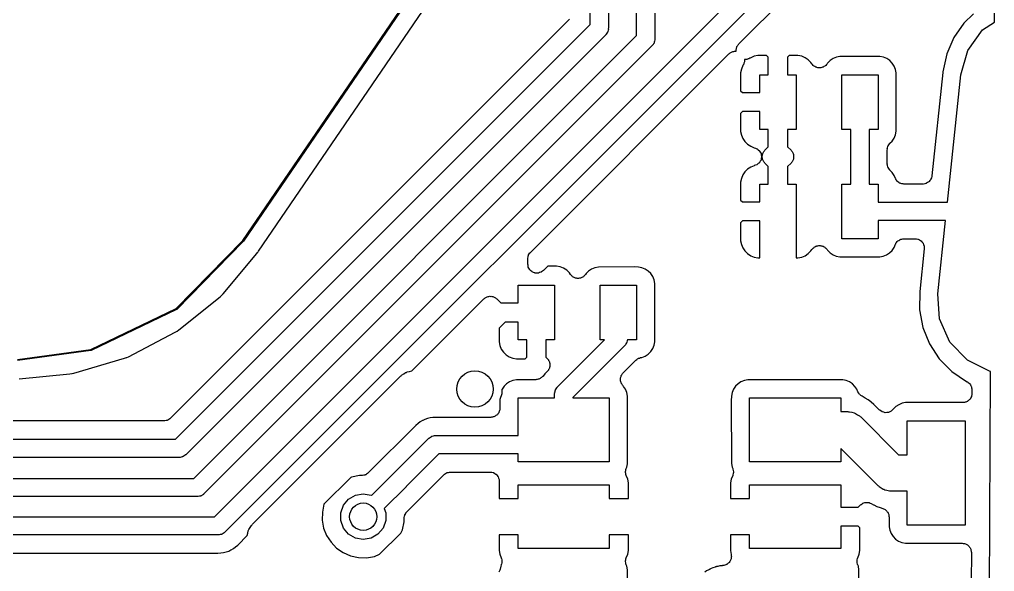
# Model space of a CAD drawing. Extents: x 69.6 to 139.6, y -158 to -61.
# Drawn here: x 123.03 to 133.73, y -98.35 to -92.29 of the extents above; entities that cross this region are included whole.
import ezdxf

# ---------------------------------------------------------------- set-up
doc = ezdxf.new("R2010")
doc.units = 0
doc.header["$MEASUREMENT"] = 0
doc.layers.add('BLACK', color=7, linetype='CONTINUOUS')

msp = doc.modelspace()

# ---------------------------------------------------------------- linework, layer by layer
at = {"layer": 'Black'}
for p, q in [((129.29, -92.3486), (129.29, -76.8814)), ((129.49, -76.84), (129.49, -92.39)), ((133.727, -92.3218), (133.727, -87.373)), ((129.8, -92.4686), (129.8, -87.5897)), ((130, -87.5897), (130, -92.51)), ((125.169, -97.75), (132.32, -90.5986)), ((132.491, -90.7107), (125.281, -97.9207)), ((130.921, -92.5631), (132.479, -91.005)), ((125.477, -94.7208), (127.76, -91.3781)), ((127.768, -91.3835), (125.486, -94.7264)), ((125.652, -94.8378), (127.922, -91.5096)), ((129.061, -92.295), (124.685, -96.6707)), ((129.063, -92.2914), (129.061, -92.295)), ((133.392, -92.3334), (133.281, -92.4935)), ((133.496, -92.2329), (133.392, -92.3334)), ((133.597, -92.4092), (133.727, -92.3218)), ((124.739, -96.9), (129.29, -92.3486)), ((129.473, -92.443), (129.467, -92.4543)), ((129.481, -92.4323), (129.473, -92.443)), ((129.482, -92.428), (129.481, -92.4323)), ((129.484, -92.4242), (129.482, -92.428)), ((129.486, -92.4113), (129.484, -92.4242)), ((129.49, -92.3987), (129.486, -92.4113)), ((129.49, -92.39), (129.489, -92.3943)), ((129.489, -92.3943), (129.49, -92.3987)), ((133.434, -92.6339), (133.597, -92.4092)), ((129.461, -92.4607), (124.851, -97.0707)), ((124.939, -97.33), (129.8, -92.4686)), ((129.463, -92.4571), (129.461, -92.4607)), ((129.467, -92.4543), (129.463, -92.4571)), ((129.992, -92.548), (129.991, -92.5523)), ((129.994, -92.5442), (129.992, -92.548)), ((129.997, -92.5313), (129.994, -92.5442)), ((130, -92.5187), (129.997, -92.5313)), ((130, -92.51), (130, -92.5143)), ((130, -92.5143), (130, -92.5187)), ((133.281, -92.4935), (133.203, -92.6723)), ((129.971, -92.5807), (125.051, -97.5007)), ((129.974, -92.5771), (129.971, -92.5807)), ((129.977, -92.5743), (129.974, -92.5771)), ((129.984, -92.563), (129.977, -92.5743)), ((129.991, -92.5523), (129.984, -92.563)), ((130.825, -92.6606), (130.834, -92.6564)), ((130.834, -92.6564), (130.842, -92.6509)), ((130.842, -92.6509), (130.85, -92.6488)), ((130.85, -92.6488), (130.857, -92.6454)), ((130.857, -92.6454), (130.866, -92.6444)), ((130.866, -92.6444), (130.875, -92.6419)), ((130.875, -92.6419), (130.883, -92.6426)), ((130.883, -92.6426), (130.891, -92.6417)), ((130.891, -92.6417), (130.893, -92.6421)), ((130.892, -92.6251), (130.895, -92.6155)), ((130.893, -92.6326), (130.892, -92.6251)), ((130.892, -92.6401), (130.893, -92.6326)), ((130.893, -92.6421), (130.892, -92.6401)), ((130.895, -92.6155), (130.896, -92.6056)), ((130.896, -92.6056), (130.899, -92.5989)), ((130.899, -92.5989), (130.901, -92.5916)), ((130.901, -92.5916), (130.907, -92.5834)), ((130.907, -92.5834), (130.911, -92.5745)), ((130.911, -92.5745), (130.917, -92.5693)), ((130.917, -92.5693), (130.921, -92.5631)), ((133.358, -92.901), (133.434, -92.6339)), ((128.635, -94.8496), (130.813, -92.6708)), ((130.813, -92.6708), (130.82, -92.6663)), ((130.82, -92.6663), (130.825, -92.6606)), ((130.982, -92.7578), (130.981, -92.7657)), ((130.984, -92.7502), (130.982, -92.7578)), ((130.991, -92.7326), (130.983, -92.733)), ((130.983, -92.733), (130.983, -92.7406)), ((130.983, -92.7406), (130.984, -92.7502)), ((131.001, -92.7335), (130.991, -92.7326)), ((131.008, -92.7315), (131.001, -92.7335)), ((131.015, -92.731), (131.008, -92.7315)), ((131.024, -92.7271), (131.015, -92.731)), ((131.034, -92.7245), (131.024, -92.7271)), ((131.04, -92.7202), (131.034, -92.7245)), ((131.047, -92.7171), (131.04, -92.7202)), ((131.052, -92.714), (131.047, -92.7171)), ((131.09, -92.6983), (131.052, -92.714)), ((131.13, -92.6903), (131.09, -92.6983)), ((131.226, -92.6903), (131.13, -92.6903)), ((131.245, -92.7092), (131.226, -92.6903)), ((131.245, -92.9003), (131.245, -92.7092)), ((131.474, -92.6903), (131.455, -92.7092)), ((131.455, -92.7092), (131.455, -92.9003)), ((131.57, -92.6903), (131.474, -92.6903)), ((131.611, -92.6983), (131.57, -92.6903)), ((131.649, -92.714), (131.611, -92.6983)), ((131.683, -92.7368), (131.649, -92.714)), ((131.712, -92.7658), (131.683, -92.7368)), ((131.923, -92.7445), (131.895, -92.7722)), ((131.956, -92.7228), (131.923, -92.7445)), ((131.992, -92.7079), (131.956, -92.7228)), ((132.031, -92.7003), (131.992, -92.7079)), ((132.421, -92.7001), (132.031, -92.7003)), ((132.47, -92.7004), (132.421, -92.7001)), ((132.508, -92.7083), (132.47, -92.7004)), ((132.545, -92.7235), (132.508, -92.7083)), ((132.577, -92.7454), (132.545, -92.7235)), ((132.605, -92.7733), (132.577, -92.7454)), ((133.203, -92.6723), (133.16, -92.8673)), ((130.949, -92.8379), (130.941, -92.8782)), ((130.965, -92.7999), (130.949, -92.8379)), ((130.967, -92.7974), (130.965, -92.7999)), ((130.97, -92.7902), (130.967, -92.7974)), ((130.975, -92.7838), (130.97, -92.7902)), ((130.977, -92.7745), (130.975, -92.7838)), ((130.981, -92.7657), (130.977, -92.7745)), ((131.723, -92.7817), (131.712, -92.7658)), ((131.73, -92.7892), (131.723, -92.7817)), ((131.737, -92.7977), (131.73, -92.7892)), ((131.742, -92.8016), (131.737, -92.7977)), ((131.747, -92.8067), (131.742, -92.8016)), ((131.757, -92.8112), (131.747, -92.8067)), ((131.765, -92.8171), (131.757, -92.8112)), ((131.772, -92.8188), (131.765, -92.8171)), ((131.778, -92.8219), (131.772, -92.8188)), ((131.789, -92.823), (131.778, -92.8219)), ((131.799, -92.8255), (131.789, -92.823)), ((131.806, -92.8248), (131.799, -92.8255)), ((131.813, -92.8255), (131.806, -92.8248)), ((131.823, -92.823), (131.813, -92.8255)), ((131.834, -92.8219), (131.823, -92.823)), ((131.84, -92.8188), (131.834, -92.8219)), ((131.847, -92.8171), (131.84, -92.8188)), ((131.855, -92.8112), (131.847, -92.8171)), ((131.865, -92.8067), (131.855, -92.8112)), ((131.87, -92.8016), (131.865, -92.8067)), ((131.875, -92.7977), (131.87, -92.8016)), ((131.882, -92.7892), (131.875, -92.7977)), ((131.889, -92.7817), (131.882, -92.7892)), ((131.895, -92.7722), (131.889, -92.7817)), ((132.626, -92.8059), (132.605, -92.7733)), ((132.641, -92.8422), (132.626, -92.8059)), ((132.649, -92.8807), (132.641, -92.8422)), ((133.16, -92.8673), (133.159, -92.8771)), ((130.941, -92.8782), (130.941, -92.9288)), ((130.941, -92.9288), (130.941, -93.076)), ((131.151, -93.095), (131.151, -92.9003)), ((131.151, -92.9003), (131.245, -92.9003)), ((131.455, -92.9003), (131.55, -92.9003)), ((131.55, -92.9003), (131.55, -93.4997)), ((132.05, -93.4997), (132.05, -92.9003)), ((132.05, -92.9003), (132.449, -92.9003)), ((132.449, -92.9003), (132.449, -93.4997)), ((132.649, -93.472), (132.649, -92.8807)), ((133.159, -92.8771), (133.04, -94.0105)), ((133.211, -94.3), (133.358, -92.901)), ((130.941, -93.076), (130.96, -93.095)), ((130.96, -93.095), (131.151, -93.095)), ((130.96, -93.305), (130.941, -93.324)), ((130.941, -93.324), (130.941, -93.4711)), ((131.151, -93.305), (130.96, -93.305)), ((131.151, -93.4997), (131.151, -93.305)), ((130.941, -93.4711), (130.941, -93.5218)), ((131.245, -93.4997), (131.151, -93.4997)), ((131.245, -93.6908), (131.245, -93.4997)), ((131.55, -93.4997), (131.455, -93.4997)), ((131.455, -93.4997), (131.455, -93.6908)), ((132.15, -93.4997), (132.05, -93.4997)), ((132.15, -94.1003), (132.15, -93.4997)), ((132.449, -93.4997), (132.35, -93.4997)), ((132.35, -93.4997), (132.35, -94.1003)), ((132.649, -93.5207), (132.649, -93.472)), ((130.941, -93.5218), (130.949, -93.5621)), ((130.949, -93.5621), (130.965, -93.6001)), ((130.965, -93.6001), (130.988, -93.6342)), ((132.604, -93.6278), (132.626, -93.5953)), ((132.626, -93.5953), (132.641, -93.5592)), ((132.641, -93.5592), (132.649, -93.5207)), ((130.988, -93.6342), (131.018, -93.6632)), ((131.018, -93.6632), (131.052, -93.686)), ((131.052, -93.686), (131.09, -93.7017)), ((131.09, -93.7017), (131.091, -93.7019)), ((131.091, -93.7019), (131.105, -93.7074)), ((131.105, -93.7074), (131.12, -93.7124)), ((131.12, -93.7124), (131.121, -93.7137)), ((131.121, -93.7137), (131.123, -93.7145)), ((131.123, -93.7145), (131.135, -93.7245)), ((131.135, -93.7245), (131.147, -93.7341)), ((131.207, -93.7293), (131.245, -93.6908)), ((131.455, -93.6908), (131.494, -93.7293)), ((132.55, -93.7138), (132.554, -93.7014)), ((132.551, -93.7184), (132.55, -93.7138)), ((132.55, -93.7229), (132.551, -93.7184)), ((132.55, -93.8769), (132.55, -93.7229)), ((132.554, -93.7014), (132.556, -93.6887)), ((132.556, -93.6887), (132.558, -93.6847)), ((132.558, -93.6847), (132.56, -93.6803)), ((132.56, -93.6803), (132.567, -93.6698)), ((132.567, -93.6698), (132.573, -93.6586)), ((132.573, -93.6586), (132.577, -93.6557)), ((132.577, -93.6557), (132.58, -93.6519)), ((132.58, -93.6519), (132.604, -93.6278)), ((131.147, -93.7341), (131.148, -93.7359)), ((131.148, -93.7359), (131.149, -93.7373)), ((131.149, -93.7373), (131.157, -93.7507)), ((131.157, -93.7507), (131.165, -93.7638)), ((131.165, -93.7638), (131.165, -93.7659)), ((131.165, -93.7659), (131.166, -93.7678)), ((131.166, -93.8322), (131.165, -93.8341)), ((131.165, -93.8341), (131.165, -93.8362)), ((131.166, -93.7678), (131.168, -93.7829)), ((131.168, -93.8171), (131.166, -93.8322)), ((131.168, -93.7829), (131.171, -93.7979)), ((131.171, -93.8021), (131.168, -93.8171)), ((131.171, -93.7979), (131.171, -93.8)), ((131.171, -93.8), (131.171, -93.8021)), ((131.178, -93.7913), (131.18, -93.7828)), ((131.179, -93.8), (131.178, -93.7913)), ((131.178, -93.8087), (131.179, -93.8)), ((131.18, -93.8172), (131.178, -93.8087)), ((131.18, -93.7828), (131.181, -93.7741)), ((131.181, -93.8259), (131.18, -93.8172)), ((131.181, -93.7741), (131.185, -93.7662)), ((131.185, -93.8338), (131.181, -93.8259)), ((131.185, -93.7662), (131.187, -93.7577)), ((131.187, -93.8423), (131.185, -93.8338)), ((131.187, -93.7577), (131.192, -93.7506)), ((131.192, -93.7506), (131.196, -93.7426)), ((131.196, -93.7426), (131.202, -93.7365)), ((131.202, -93.7365), (131.207, -93.7293)), ((131.494, -93.7293), (131.499, -93.7365)), ((131.499, -93.7365), (131.505, -93.7426)), ((131.505, -93.7426), (131.509, -93.7506)), ((131.509, -93.7506), (131.514, -93.7577)), ((131.514, -93.7577), (131.516, -93.7662)), ((131.516, -93.8338), (131.514, -93.8423)), ((131.516, -93.7662), (131.52, -93.7741)), ((131.52, -93.8259), (131.516, -93.8338)), ((131.52, -93.7741), (131.521, -93.7828)), ((131.521, -93.8172), (131.52, -93.8259)), ((131.521, -93.7828), (131.523, -93.7913)), ((131.523, -93.8087), (131.521, -93.8172)), ((131.523, -93.7913), (131.522, -93.8)), ((131.522, -93.8), (131.523, -93.8087)), ((131.018, -93.9368), (130.988, -93.9658)), ((131.052, -93.914), (131.018, -93.9368)), ((131.09, -93.8983), (131.052, -93.914)), ((131.091, -93.8981), (131.09, -93.8983)), ((131.105, -93.8926), (131.091, -93.8981)), ((131.12, -93.8876), (131.105, -93.8926)), ((131.121, -93.8863), (131.12, -93.8876)), ((131.123, -93.8855), (131.121, -93.8863)), ((131.135, -93.8755), (131.123, -93.8855)), ((131.147, -93.8659), (131.135, -93.8755)), ((131.148, -93.8641), (131.147, -93.8659)), ((131.149, -93.8627), (131.148, -93.8641)), ((131.157, -93.8493), (131.149, -93.8627)), ((131.165, -93.8362), (131.157, -93.8493)), ((131.192, -93.8494), (131.187, -93.8423)), ((131.196, -93.8574), (131.192, -93.8494)), ((131.202, -93.8635), (131.196, -93.8574)), ((131.207, -93.8707), (131.202, -93.8635)), ((131.245, -93.9092), (131.207, -93.8707)), ((131.245, -94.1003), (131.245, -93.9092)), ((131.494, -93.8707), (131.455, -93.9092)), ((131.455, -93.9092), (131.455, -94.1003)), ((131.499, -93.8635), (131.494, -93.8707)), ((131.505, -93.8574), (131.499, -93.8635)), ((131.509, -93.8494), (131.505, -93.8574)), ((131.514, -93.8423), (131.509, -93.8494)), ((132.551, -93.8811), (132.55, -93.8769)), ((132.55, -93.8853), (132.551, -93.8811)), ((132.554, -93.8981), (132.55, -93.8853)), ((132.556, -93.9112), (132.554, -93.8981)), ((132.558, -93.9148), (132.556, -93.9112)), ((132.559, -93.9189), (132.558, -93.9148)), ((132.567, -93.9298), (132.559, -93.9189)), ((132.573, -93.9412), (132.567, -93.9298)), ((132.577, -93.9439), (132.573, -93.9412)), ((130.949, -94.0379), (130.941, -94.0782)), ((130.965, -93.9999), (130.949, -94.0379)), ((130.988, -93.9658), (130.965, -93.9999)), ((132.579, -93.9474), (132.577, -93.9439)), ((132.605, -93.9733), (132.579, -93.9474)), ((132.626, -94.0059), (132.605, -93.9733)), ((132.64, -94.0381), (132.626, -94.0059)), ((132.643, -94.0437), (132.64, -94.0381)), ((132.646, -94.05), (132.643, -94.0437)), ((133.028, -94.0467), (133.027, -94.05)), ((133.03, -94.0438), (133.028, -94.0467)), ((133.034, -94.0305), (133.03, -94.0438)), ((133.039, -94.0174), (133.034, -94.0305)), ((133.04, -94.0105), (133.039, -94.0138)), ((133.039, -94.0138), (133.039, -94.0174)), ((130.941, -94.0782), (130.941, -94.1288)), ((130.941, -94.1288), (130.941, -94.276)), ((131.151, -94.295), (131.151, -94.1003)), ((131.151, -94.1003), (131.245, -94.1003)), ((131.455, -94.1003), (131.55, -94.1003)), ((131.55, -94.1003), (131.55, -94.3965)), ((132.05, -94.6997), (132.05, -94.1003)), ((132.05, -94.1003), (132.15, -94.1003)), ((132.35, -94.1003), (132.449, -94.1003)), ((132.449, -94.1003), (132.449, -94.3)), ((132.652, -94.0583), (132.646, -94.05)), ((132.658, -94.0674), (132.652, -94.0583)), ((132.664, -94.0715), (132.658, -94.0674)), ((132.668, -94.0766), (132.664, -94.0715)), ((132.677, -94.082), (132.668, -94.0766)), ((132.686, -94.0886), (132.677, -94.082)), ((132.692, -94.0906), (132.686, -94.0886)), ((132.698, -94.094), (132.692, -94.0906)), ((132.709, -94.0958), (132.698, -94.094)), ((132.719, -94.0991), (132.709, -94.0958)), ((132.726, -94.0988), (132.719, -94.0991)), ((132.732, -94.1), (132.726, -94.0988)), ((132.94, -94.1), (132.732, -94.1)), ((132.944, -94.0994), (132.94, -94.1)), ((132.947, -94.0998), (132.944, -94.0994)), ((132.961, -94.0964), (132.947, -94.0998)), ((132.975, -94.094), (132.961, -94.0964)), ((132.978, -94.0922), (132.975, -94.094)), ((132.981, -94.0914), (132.978, -94.0922)), ((132.993, -94.0836), (132.981, -94.0914)), ((133.005, -94.0766), (132.993, -94.0836)), ((133.007, -94.0739), (133.005, -94.0766)), ((133.01, -94.0719), (133.007, -94.0739)), ((133.018, -94.0607), (133.01, -94.0719)), ((133.027, -94.05), (133.018, -94.0607)), ((130.941, -94.276), (130.96, -94.295)), ((130.96, -94.295), (131.151, -94.295)), ((132.449, -94.3), (133.211, -94.3)), ((131.55, -94.3965), (131.55, -94.4)), ((131.55, -94.4), (131.55, -94.9097)), ((130.96, -94.505), (130.941, -94.524)), ((130.941, -94.524), (130.941, -94.6711)), ((131.15, -94.505), (130.96, -94.505)), ((131.15, -94.9097), (131.15, -94.505)), ((133.19, -94.5), (132.449, -94.5)), ((132.449, -94.5), (132.449, -94.6997)), ((133.105, -95.3031), (133.19, -94.5)), ((130.941, -94.6711), (130.941, -94.7218)), ((124.747, -95.4672), (125.476, -94.7234)), ((125.483, -94.7304), (124.754, -95.4748)), ((125.476, -94.7234), (125.477, -94.7227)), ((125.477, -94.7223), (125.477, -94.7208)), ((125.477, -94.7227), (125.477, -94.7223)), ((125.484, -94.729), (125.483, -94.7304)), ((125.486, -94.7264), (125.484, -94.7276)), ((125.484, -94.7276), (125.484, -94.7278)), ((125.484, -94.7278), (125.484, -94.729)), ((130.941, -94.7218), (130.949, -94.7621)), ((130.949, -94.7621), (130.965, -94.8001)), ((131.743, -94.7982), (131.747, -94.7934)), ((131.747, -94.7934), (131.757, -94.7887)), ((131.757, -94.7887), (131.766, -94.7827)), ((131.766, -94.7827), (131.772, -94.7811)), ((131.772, -94.7811), (131.778, -94.7782)), ((131.778, -94.7782), (131.789, -94.777)), ((131.789, -94.777), (131.8, -94.7745)), ((131.8, -94.7745), (131.806, -94.7752)), ((131.806, -94.7752), (131.813, -94.7745)), ((131.813, -94.7745), (131.823, -94.7772)), ((131.823, -94.7772), (131.834, -94.7784)), ((131.834, -94.7784), (131.84, -94.7813)), ((131.84, -94.7813), (131.847, -94.7829)), ((131.847, -94.7829), (131.856, -94.789)), ((131.856, -94.789), (131.865, -94.7938)), ((131.865, -94.7938), (131.87, -94.7986)), ((132.449, -94.6997), (132.05, -94.6997)), ((132.604, -94.8278), (132.626, -94.7953)), ((132.626, -94.7953), (132.64, -94.7612)), ((132.64, -94.7612), (132.643, -94.7559)), ((132.643, -94.7559), (132.646, -94.75)), ((132.646, -94.75), (132.653, -94.7414)), ((132.653, -94.7414), (132.659, -94.7321)), ((132.659, -94.7321), (132.664, -94.7282)), ((132.664, -94.7282), (132.668, -94.7234)), ((132.668, -94.7234), (132.678, -94.7178)), ((132.678, -94.7178), (132.687, -94.7111)), ((132.687, -94.7111), (132.693, -94.7092)), ((132.693, -94.7092), (132.698, -94.706)), ((132.698, -94.706), (132.709, -94.7041)), ((132.709, -94.7041), (132.72, -94.7008)), ((132.72, -94.7008), (132.726, -94.7011)), ((132.726, -94.7011), (132.732, -94.7)), ((132.732, -94.7), (132.856, -94.7)), ((132.856, -94.7), (132.87, -94.7024)), ((132.87, -94.7024), (132.884, -94.7039)), ((132.884, -94.7039), (132.887, -94.7054)), ((132.887, -94.7054), (132.891, -94.706)), ((132.891, -94.706), (132.903, -94.713)), ((132.903, -94.713), (132.915, -94.7191)), ((132.915, -94.7191), (132.918, -94.7216)), ((132.918, -94.7216), (132.921, -94.7234)), ((132.921, -94.7234), (132.93, -94.7341)), ((132.93, -94.7341), (132.939, -94.7441)), ((132.939, -94.7441), (132.941, -94.7473)), ((132.941, -94.7473), (132.943, -94.75)), ((132.943, -94.75), (132.948, -94.7631)), ((132.948, -94.7631), (132.953, -94.7758)), ((132.953, -94.7758), (132.954, -94.7793)), ((132.954, -94.7793), (132.955, -94.7826)), ((132.955, -94.7826), (132.955, -94.7966)), ((132.955, -94.7966), (132.956, -94.8105)), ((125.261, -95.306), (125.633, -94.8624)), ((125.633, -94.8624), (125.64, -94.8523)), ((125.64, -94.8523), (125.644, -94.8484)), ((125.644, -94.8484), (125.647, -94.8436)), ((125.647, -94.8436), (125.652, -94.8378)), ((128.606, -94.9115), (128.609, -94.8989)), ((128.609, -94.8989), (128.611, -94.8861)), ((128.611, -94.8861), (128.614, -94.8823)), ((128.614, -94.8823), (128.615, -94.878)), ((128.615, -94.878), (128.622, -94.8673)), ((128.622, -94.8673), (128.629, -94.856)), ((128.629, -94.856), (128.632, -94.8532)), ((128.632, -94.8532), (128.635, -94.8496)), ((130.965, -94.8001), (130.988, -94.8342)), ((130.988, -94.8342), (131.018, -94.8632)), ((131.018, -94.8632), (131.052, -94.886)), ((131.052, -94.886), (131.09, -94.9017)), ((131.09, -94.9017), (131.13, -94.9097)), ((131.57, -94.9097), (131.611, -94.9017)), ((131.611, -94.9017), (131.649, -94.886)), ((131.649, -94.886), (131.683, -94.8632)), ((131.683, -94.8632), (131.712, -94.8342)), ((131.712, -94.8342), (131.723, -94.8184)), ((131.723, -94.8184), (131.731, -94.8106)), ((131.731, -94.8106), (131.737, -94.8019)), ((131.737, -94.8019), (131.743, -94.7982)), ((131.87, -94.7986), (131.875, -94.8024)), ((131.875, -94.8024), (131.882, -94.8111)), ((131.882, -94.8111), (131.889, -94.819)), ((131.889, -94.819), (131.894, -94.8267)), ((131.894, -94.8267), (131.922, -94.8546)), ((131.922, -94.8546), (131.955, -94.8765)), ((131.955, -94.8765), (131.991, -94.8917)), ((131.991, -94.8917), (132.029, -94.8996)), ((132.029, -94.8996), (132.078, -94.8999)), ((132.078, -94.8999), (132.469, -94.8997)), ((132.469, -94.8997), (132.507, -94.8921)), ((132.507, -94.8921), (132.543, -94.8772)), ((132.543, -94.8772), (132.576, -94.8555)), ((132.576, -94.8555), (132.604, -94.8278)), ((132.956, -94.8105), (132.906, -95.2808)), ((128.605, -94.9203), (128.606, -94.9159)), ((128.605, -94.9778), (128.605, -94.9203)), ((128.608, -94.9906), (128.605, -94.9778)), ((128.606, -94.9159), (128.606, -94.9115)), ((128.609, -95.0037), (128.608, -94.9906)), ((128.611, -95.0076), (128.609, -95.0037)), ((128.611, -95.012), (128.611, -95.0076)), ((128.824, -95.0003), (128.776, -95.0485)), ((128.92, -95.0003), (128.824, -95.0003)), ((128.961, -95.0083), (128.92, -95.0003)), ((128.999, -95.024), (128.961, -95.0083)), ((129.381, -95.0103), (129.342, -95.0179)), ((129.771, -95.0101), (129.381, -95.0103)), ((129.82, -95.0104), (129.771, -95.0101)), ((129.858, -95.0183), (129.82, -95.0104)), ((131.13, -94.9097), (131.15, -94.9097)), ((131.55, -94.9097), (131.57, -94.9097)), ((128.618, -95.0233), (128.611, -95.012)), ((128.624, -95.0351), (128.618, -95.0233)), ((128.627, -95.0382), (128.624, -95.0351)), ((128.629, -95.0421), (128.627, -95.0382)), ((128.639, -95.0505), (128.629, -95.0421)), ((128.648, -95.0597), (128.639, -95.0505)), ((128.652, -95.0616), (128.648, -95.0597)), ((128.655, -95.0644), (128.652, -95.0616)), ((128.668, -95.0688), (128.655, -95.0644)), ((128.68, -95.0744), (128.668, -95.0688)), ((128.684, -95.0748), (128.68, -95.0744)), ((128.688, -95.0763), (128.684, -95.0748)), ((128.701, -95.0763), (128.688, -95.0763)), ((128.714, -95.0774), (128.701, -95.0763)), ((128.718, -95.0763), (128.714, -95.0774)), ((128.723, -95.0763), (128.718, -95.0763)), ((128.735, -95.0718), (128.723, -95.0763)), ((128.748, -95.0684), (128.735, -95.0718)), ((128.751, -95.0659), (128.748, -95.0684)), ((128.755, -95.0644), (128.751, -95.0659)), ((128.765, -95.056), (128.755, -95.0644)), ((128.776, -95.0485), (128.765, -95.056)), ((129.033, -95.0467), (128.999, -95.024)), ((129.062, -95.0758), (129.033, -95.0467)), ((129.073, -95.0917), (129.062, -95.0758)), ((129.08, -95.0992), (129.073, -95.0917)), ((129.087, -95.1077), (129.08, -95.0992)), ((129.092, -95.1116), (129.087, -95.1077)), ((129.097, -95.1167), (129.092, -95.1116)), ((129.107, -95.1212), (129.097, -95.1167)), ((129.215, -95.1167), (129.205, -95.1212)), ((129.22, -95.1116), (129.215, -95.1167)), ((129.225, -95.1077), (129.22, -95.1116)), ((129.232, -95.0992), (129.225, -95.1077)), ((129.239, -95.0917), (129.232, -95.0992)), ((129.245, -95.0822), (129.239, -95.0917)), ((129.273, -95.0545), (129.245, -95.0822)), ((129.306, -95.0328), (129.273, -95.0545)), ((129.342, -95.0179), (129.306, -95.0328)), ((129.895, -95.0335), (129.858, -95.0183)), ((129.927, -95.0554), (129.895, -95.0335)), ((129.955, -95.0833), (129.927, -95.0554)), ((129.976, -95.1159), (129.955, -95.0833)), ((129.991, -95.1522), (129.976, -95.1159)), ((128.501, -95.405), (128.501, -95.2103)), ((128.501, -95.2103), (128.9, -95.2103)), ((128.9, -95.2103), (128.9, -95.8097)), ((129.115, -95.1271), (129.107, -95.1212)), ((129.122, -95.1288), (129.115, -95.1271)), ((129.128, -95.1319), (129.122, -95.1288)), ((129.139, -95.133), (129.128, -95.1319)), ((129.149, -95.1355), (129.139, -95.133)), ((129.156, -95.1348), (129.149, -95.1355)), ((129.163, -95.1355), (129.156, -95.1348)), ((129.173, -95.133), (129.163, -95.1355)), ((129.184, -95.1319), (129.173, -95.133)), ((129.19, -95.1288), (129.184, -95.1319)), ((129.197, -95.1271), (129.19, -95.1288)), ((129.205, -95.1212), (129.197, -95.1271)), ((129.4, -95.8097), (129.4, -95.2103)), ((129.4, -95.2103), (129.799, -95.2103)), ((129.799, -95.2103), (129.799, -95.8097)), ((129.999, -95.1907), (129.991, -95.1522)), ((129.999, -95.782), (129.999, -95.1907)), ((125.228, -95.3383), (125.244, -95.3221)), ((125.244, -95.3221), (125.245, -95.3217)), ((125.245, -95.3212), (125.261, -95.306)), ((125.245, -95.3217), (125.245, -95.3212)), ((128.177, -95.3337), (128.186, -95.3315)), ((128.186, -95.3315), (128.195, -95.3322)), ((128.195, -95.3322), (128.203, -95.3315)), ((128.203, -95.3315), (128.212, -95.3337)), ((132.906, -95.2808), (132.905, -95.4808)), ((133.125, -95.5802), (133.105, -95.3031)), ((124.776, -95.7011), (125.228, -95.3383)), ((127.333, -96.1508), (128.124, -95.3604)), ((128.124, -95.3604), (128.131, -95.3553)), ((128.131, -95.3553), (128.137, -95.3492)), ((128.137, -95.3492), (128.145, -95.3455)), ((128.145, -95.3455), (128.152, -95.3404)), ((128.152, -95.3404), (128.161, -95.3382)), ((128.161, -95.3382), (128.169, -95.3345)), ((128.169, -95.3345), (128.177, -95.3337)), ((128.212, -95.3337), (128.22, -95.3345)), ((128.22, -95.3345), (128.228, -95.3382)), ((128.228, -95.3382), (128.237, -95.3404)), ((128.237, -95.3404), (128.244, -95.3455)), ((128.244, -95.3455), (128.252, -95.3492)), ((128.252, -95.3492), (128.258, -95.3553)), ((128.258, -95.3553), (128.265, -95.3604)), ((128.265, -95.3604), (128.31, -95.405)), ((128.31, -95.405), (128.501, -95.405)), ((123.809, -95.9167), (124.747, -95.4672)), ((124.752, -95.4758), (123.813, -95.926)), ((124.754, -95.4748), (124.752, -95.4758)), ((132.905, -95.4808), (132.942, -95.6724)), ((128.356, -95.615), (128.291, -95.6805)), ((128.501, -95.615), (128.356, -95.615)), ((128.501, -95.8097), (128.501, -95.615)), ((133.238, -95.834), (133.125, -95.5802)), ((124.224, -95.9945), (124.737, -95.7262)), ((124.737, -95.7262), (124.756, -95.7137)), ((124.756, -95.7137), (124.757, -95.7134)), ((124.757, -95.7134), (124.758, -95.7129)), ((124.758, -95.7129), (124.776, -95.7011)), ((128.291, -95.6805), (128.291, -95.7811)), ((132.942, -95.6724), (133.015, -95.8532)), ((128.291, -95.7811), (128.291, -95.8318)), ((128.291, -95.8318), (128.299, -95.8721)), ((128.595, -95.8097), (128.501, -95.8097)), ((128.595, -96.0008), (128.595, -95.8097)), ((128.9, -95.8097), (128.805, -95.8097)), ((128.805, -95.8097), (128.805, -96.0008)), ((128.929, -96.3293), (129.449, -95.8097)), ((129.449, -95.8097), (129.4, -95.8097)), ((129.673, -95.8675), (129.67, -95.8711)), ((129.676, -95.8647), (129.673, -95.8675)), ((129.683, -95.8534), (129.676, -95.8647)), ((129.69, -95.8427), (129.683, -95.8534)), ((129.691, -95.8384), (129.69, -95.8427)), ((129.694, -95.8346), (129.691, -95.8384)), ((129.696, -95.8217), (129.694, -95.8346)), ((129.699, -95.8097), (129.696, -95.8217)), ((129.799, -95.8097), (129.699, -95.8097)), ((129.991, -95.8692), (129.999, -95.8307)), ((129.999, -95.8307), (129.999, -95.782)), ((133.015, -95.8532), (133.121, -96.0165)), ((133.431, -96.0339), (133.238, -95.834)), ((123.004, -96.027), (123.809, -95.9167)), ((123.811, -95.9265), (123.005, -96.037)), ((123.812, -95.9262), (123.811, -95.9265)), ((123.813, -95.926), (123.812, -95.9262)), ((128.299, -95.8721), (128.315, -95.9101)), ((128.315, -95.9101), (128.338, -95.9442)), ((128.338, -95.9442), (128.368, -95.9732)), ((128.368, -95.9732), (128.402, -95.996)), ((129.67, -95.8711), (129.1, -96.4414)), ((129.893, -95.9872), (129.926, -95.9655)), ((129.926, -95.9655), (129.954, -95.9378)), ((129.954, -95.9378), (129.976, -95.9053)), ((129.976, -95.9053), (129.991, -95.8692)), ((123.625, -96.1751), (124.181, -96.0116)), ((124.181, -96.0116), (124.202, -96.003)), ((124.202, -96.003), (124.203, -96.0029)), ((124.203, -96.0029), (124.204, -96.0025)), ((124.204, -96.0025), (124.224, -95.9945)), ((128.402, -95.996), (128.44, -96.0117)), ((128.44, -96.0117), (128.48, -96.0197)), ((128.48, -96.0197), (128.576, -96.0197)), ((128.576, -96.0197), (128.595, -96.0008)), ((128.805, -96.0008), (128.819, -96.0148)), ((128.819, -96.0148), (128.824, -96.022)), ((128.824, -96.022), (128.831, -96.0282)), ((128.831, -96.0282), (128.834, -96.0361)), ((128.834, -96.0361), (128.839, -96.0433)), ((128.839, -96.0433), (128.842, -96.0517)), ((128.842, -96.0517), (128.845, -96.0597)), ((128.845, -96.0597), (128.846, -96.0684)), ((128.846, -96.0684), (128.848, -96.0768)), ((128.848, -96.0768), (128.848, -96.0856)), ((129.651, -96.1733), (129.792, -96.0322)), ((129.792, -96.0322), (129.802, -96.0253)), ((129.802, -96.0253), (129.811, -96.0174)), ((129.811, -96.0174), (129.816, -96.0154)), ((129.816, -96.0154), (129.82, -96.0123)), ((129.82, -96.0123), (129.832, -96.0092)), ((129.832, -96.0092), (129.843, -96.0048)), ((129.843, -96.0048), (129.857, -96.0021)), ((129.857, -96.0021), (129.893, -95.9872)), ((133.121, -96.0165), (133.258, -96.1558)), ((133.68, -96.1557), (133.431, -96.0339)), ((123.025, -96.236), (123.581, -96.1834)), ((123.581, -96.1834), (123.603, -96.1791)), ((123.603, -96.1791), (123.604, -96.1788)), ((123.603, -96.1791), (123.603, -96.1791)), ((123.604, -96.1788), (123.625, -96.1751)), ((127.221, -96.1968), (127.244, -96.1837)), ((127.244, -96.1837), (127.265, -96.1687)), ((127.265, -96.1687), (127.274, -96.1665)), ((127.274, -96.1665), (127.282, -96.1621)), ((127.282, -96.1621), (127.307, -96.1575)), ((127.307, -96.1575), (127.333, -96.1508)), ((127.333, -96.1508), (127.333, -96.1508)), ((128.791, -96.1844), (128.773, -96.2071)), ((128.819, -96.1563), (128.791, -96.1844)), ((128.824, -96.1491), (128.819, -96.1563)), ((128.831, -96.1429), (128.824, -96.1491)), ((128.834, -96.135), (128.831, -96.1429)), ((128.839, -96.1278), (128.834, -96.135)), ((128.842, -96.1194), (128.839, -96.1278)), ((128.845, -96.1114), (128.842, -96.1194)), ((128.846, -96.1027), (128.845, -96.1114)), ((128.848, -96.0943), (128.846, -96.1027)), ((128.848, -96.0856), (128.848, -96.0943)), ((129.636, -96.1945), (129.64, -96.1864)), ((129.64, -96.1864), (129.646, -96.1803)), ((129.646, -96.1803), (129.651, -96.1733)), ((133.258, -96.1558), (133.419, -96.2664)), ((133.672, -98.5913), (133.682, -96.1559)), ((133.682, -96.1559), (133.68, -96.1557)), ((125.584, -97.8336), (127.209, -96.2086)), ((127.209, -96.2086), (127.216, -96.2035)), ((127.216, -96.2035), (127.221, -96.1968)), ((128.373, -96.2912), (128.345, -96.3189)), ((128.405, -96.2695), (128.373, -96.2912)), ((128.442, -96.2546), (128.405, -96.2695)), ((128.48, -96.247), (128.442, -96.2546)), ((128.595, -96.2469), (128.48, -96.247)), ((128.693, -96.2469), (128.595, -96.2469)), ((128.701, -96.2454), (128.693, -96.2469)), ((128.71, -96.2454), (128.701, -96.2454)), ((128.718, -96.2424), (128.71, -96.2454)), ((128.727, -96.2409), (128.718, -96.2424)), ((128.734, -96.2365), (128.727, -96.2409)), ((128.743, -96.2335), (128.734, -96.2365)), ((128.749, -96.2279), (128.743, -96.2335)), ((128.757, -96.2235), (128.749, -96.2279)), ((128.763, -96.2168), (128.757, -96.2235)), ((128.769, -96.2112), (128.763, -96.2168)), ((128.77, -96.21), (128.769, -96.2112)), ((128.771, -96.2096), (128.77, -96.21)), ((128.773, -96.2071), (128.771, -96.2092)), ((128.771, -96.2092), (128.771, -96.2096)), ((128.773, -96.2071), (128.773, -96.2071)), ((128.773, -96.2071), (128.773, -96.2071)), ((129.622, -96.2353), (129.624, -96.2267)), ((129.623, -96.2439), (129.622, -96.2353)), ((129.622, -96.2524), (129.623, -96.2439)), ((129.624, -96.261), (129.622, -96.2524)), ((129.624, -96.2267), (129.625, -96.2178)), ((129.625, -96.2699), (129.624, -96.261)), ((129.625, -96.2178), (129.629, -96.2101)), ((129.629, -96.2777), (129.625, -96.2699)), ((129.629, -96.2101), (129.631, -96.2018)), ((129.631, -96.286), (129.629, -96.2777)), ((129.631, -96.2018), (129.636, -96.1945)), ((129.636, -96.2933), (129.631, -96.286)), ((129.64, -96.3014), (129.636, -96.2933)), ((130.913, -96.2912), (130.885, -96.3189)), ((130.945, -96.2695), (130.913, -96.2912)), ((130.982, -96.2546), (130.945, -96.2695)), ((131.02, -96.247), (130.982, -96.2546)), ((131.15, -96.2469), (131.02, -96.247)), ((131.245, -96.2469), (131.15, -96.2469)), ((131.345, -96.2469), (131.245, -96.2469)), ((132.013, -96.2468), (131.345, -96.2469)), ((132.061, -96.2471), (132.013, -96.2468)), ((132.1, -96.255), (132.061, -96.2471)), ((132.136, -96.2702), (132.1, -96.255)), ((132.168, -96.2921), (132.136, -96.2702)), ((132.196, -96.32), (132.168, -96.2921)), ((133.419, -96.2664), (133.424, -96.2694)), ((133.424, -96.2694), (133.43, -96.2715)), ((133.43, -96.2715), (133.438, -96.2788)), ((133.438, -96.2788), (133.448, -96.285)), ((133.448, -96.285), (133.452, -96.29)), ((133.452, -96.29), (133.456, -96.2939)), ((133.456, -96.2939), (133.462, -96.3038)), ((128.322, -96.4023), (128.299, -96.463)), ((128.323, -96.3514), (128.322, -96.3544)), ((128.322, -96.3544), (128.322, -96.4023)), ((128.345, -96.3189), (128.323, -96.3514)), ((128.9, -96.3913), (128.904, -96.3787)), ((128.901, -96.3957), (128.9, -96.3913)), ((128.9, -96.4), (128.901, -96.3957)), ((128.9, -96.447), (128.9, -96.4)), ((128.904, -96.3787), (128.906, -96.3658)), ((128.906, -96.3658), (128.908, -96.362)), ((128.908, -96.362), (128.909, -96.3577)), ((128.909, -96.3577), (128.917, -96.347)), ((128.917, -96.347), (128.923, -96.3357)), ((128.923, -96.3357), (128.927, -96.3329)), ((128.927, -96.3329), (128.929, -96.3293)), ((129.646, -96.3075), (129.64, -96.3014)), ((129.651, -96.3145), (129.646, -96.3075)), ((129.656, -96.32), (129.651, -96.3145)), ((129.678, -96.3526), (129.656, -96.32)), ((129.693, -96.3889), (129.678, -96.3526)), ((129.7, -96.4274), (129.693, -96.3889)), ((130.848, -96.3875), (130.84, -96.426)), ((130.863, -96.3514), (130.848, -96.3875)), ((130.885, -96.3189), (130.863, -96.3514)), ((132.218, -96.3526), (132.196, -96.32)), ((132.229, -96.3799), (132.218, -96.3526)), ((132.238, -96.3937), (132.229, -96.3799)), ((132.246, -96.4077), (132.238, -96.3937)), ((133.462, -96.3038), (133.469, -96.3128)), ((133.469, -96.3128), (133.47, -96.3187)), ((133.47, -96.3187), (133.473, -96.3241)), ((133.473, -96.3241), (133.475, -96.3352)), ((133.475, -96.3352), (133.479, -96.3461)), ((133.479, -96.3461), (133.478, -96.3522)), ((133.478, -96.3522), (133.479, -96.3583)), ((133.479, -96.3986), (133.478, -96.4074)), ((133.479, -96.3583), (133.479, -96.3986)), ((128.299, -96.463), (128.299, -96.4747)), ((128.299, -96.4747), (128.299, -96.56)), ((128.5, -96.86), (128.5, -96.447)), ((128.5, -96.447), (128.9, -96.447)), ((129.1, -96.4414), (129.1, -96.447)), ((129.1, -96.447), (129.5, -96.447)), ((129.5, -96.447), (129.5, -97.148)), ((129.701, -97.1203), (129.7, -96.4274)), ((130.84, -96.426), (130.839, -96.4747)), ((130.839, -96.4747), (130.84, -97.1676)), ((131.04, -97.148), (131.04, -96.447)), ((131.04, -96.447), (132.04, -96.447)), ((132.04, -96.447), (132.04, -96.5975)), ((132.247, -96.4083), (132.246, -96.4077)), ((132.248, -96.4092), (132.247, -96.4083)), ((132.261, -96.4192), (132.248, -96.4092)), ((132.273, -96.4294), (132.261, -96.4192)), ((132.307, -96.4478), (132.273, -96.4294)), ((132.307, -96.448), (132.307, -96.4478)), ((132.308, -96.4483), (132.307, -96.448)), ((132.342, -96.4665), (132.308, -96.4483)), ((132.371, -96.4913), (132.342, -96.4665)), ((132.372, -96.4915), (132.371, -96.4913)), ((132.372, -96.4919), (132.372, -96.4915)), ((132.404, -96.5181), (132.372, -96.4919)), ((132.712, -96.5061), (132.676, -96.5211)), ((132.751, -96.4985), (132.712, -96.5061)), ((133.378, -96.4983), (132.751, -96.4985)), ((133.379, -96.4983), (133.378, -96.4983)), ((133.387, -96.4968), (133.379, -96.4983)), ((133.396, -96.4968), (133.387, -96.4968)), ((133.404, -96.4939), (133.396, -96.4968)), ((133.413, -96.4925), (133.404, -96.4939)), ((133.421, -96.4881), (133.413, -96.4925)), ((133.429, -96.4851), (133.421, -96.4881)), ((133.436, -96.4796), (133.429, -96.4851)), ((133.443, -96.4753), (133.436, -96.4796)), ((133.449, -96.4685), (133.443, -96.4753)), ((133.456, -96.4628), (133.449, -96.4685)), ((133.46, -96.4554), (133.456, -96.4628)), ((133.466, -96.4489), (133.46, -96.4554)), ((133.469, -96.4405), (133.466, -96.4489)), ((133.473, -96.4328), (133.469, -96.4405)), ((133.475, -96.4244), (133.473, -96.4328)), ((133.478, -96.4163), (133.475, -96.4244)), ((133.478, -96.4074), (133.478, -96.4163)), ((128.286, -96.61), (128.28, -96.6167)), ((128.289, -96.6018), (128.286, -96.61)), ((128.293, -96.5942), (128.289, -96.6018)), ((128.295, -96.5856), (128.293, -96.5942)), ((128.298, -96.5774), (128.295, -96.5856)), ((128.299, -96.56), (128.298, -96.5686)), ((128.298, -96.5686), (128.298, -96.5774)), ((132.04, -96.5975), (132.118, -96.5975)), ((132.118, -96.5975), (132.126, -96.599)), ((132.126, -96.599), (132.135, -96.5983)), ((132.135, -96.5983), (132.16, -96.605)), ((132.16, -96.605), (132.186, -96.6096)), ((132.186, -96.6096), (132.194, -96.614)), ((132.194, -96.614), (132.202, -96.6162)), ((132.202, -96.6162), (132.223, -96.6312)), ((132.466, -96.5799), (132.404, -96.5181)), ((132.466, -96.5804), (132.466, -96.5799)), ((132.467, -96.5811), (132.466, -96.5804)), ((132.481, -96.5904), (132.467, -96.5811)), ((132.494, -96.5998), (132.481, -96.5904)), ((132.495, -96.6001), (132.494, -96.5998)), ((132.496, -96.6005), (132.495, -96.6001)), ((132.512, -96.6046), (132.496, -96.6005)), ((132.528, -96.6088), (132.512, -96.6046)), ((132.529, -96.609), (132.528, -96.6087)), ((132.528, -96.6087), (132.528, -96.6088)), ((132.546, -96.6072), (132.529, -96.609)), ((132.562, -96.6058), (132.546, -96.6072)), ((132.563, -96.6054), (132.562, -96.6058)), ((132.564, -96.6053), (132.563, -96.6054)), ((132.579, -96.5981), (132.564, -96.6053)), ((132.594, -96.5911), (132.579, -96.5981)), ((132.595, -96.5901), (132.594, -96.5905)), ((132.594, -96.5905), (132.594, -96.5911)), ((132.605, -96.58), (132.595, -96.5901)), ((132.609, -96.5773), (132.605, -96.58)), ((132.643, -96.5428), (132.609, -96.5773)), ((132.676, -96.5211), (132.643, -96.5428)), ((124.614, -96.7), (111.681, -96.7)), ((124.619, -96.6992), (124.614, -96.7)), ((124.623, -96.6996), (124.619, -96.6992)), ((124.636, -96.6962), (124.623, -96.6996)), ((124.649, -96.694), (124.636, -96.6962)), ((124.652, -96.6918), (124.649, -96.694)), ((124.657, -96.6906), (124.652, -96.6918)), ((124.667, -96.6831), (124.657, -96.6906)), ((124.679, -96.6766), (124.667, -96.6831)), ((124.681, -96.6732), (124.679, -96.6766)), ((124.685, -96.6707), (124.681, -96.6732)), ((127.425, -96.7095), (127.403, -96.7277)), ((127.451, -96.6963), (127.425, -96.7095)), ((127.452, -96.6958), (127.451, -96.696)), ((127.451, -96.696), (127.451, -96.6963)), ((127.477, -96.6823), (127.452, -96.6958)), ((127.505, -96.6743), (127.477, -96.6823)), ((127.506, -96.674), (127.505, -96.6741)), ((127.505, -96.6741), (127.505, -96.6743)), ((127.533, -96.6657), (127.506, -96.674)), ((127.562, -96.6632), (127.533, -96.6657)), ((127.563, -96.6631), (127.562, -96.6631)), ((127.562, -96.6631), (127.562, -96.6632)), ((127.595, -96.66), (127.563, -96.6631)), ((128.199, -96.66), (127.595, -96.66)), ((128.208, -96.6585), (128.199, -96.66)), ((128.217, -96.6585), (128.208, -96.6585)), ((128.225, -96.6555), (128.217, -96.6585)), ((128.234, -96.654), (128.225, -96.6555)), ((128.241, -96.6496), (128.234, -96.654)), ((128.249, -96.6466), (128.241, -96.6496)), ((128.256, -96.641), (128.249, -96.6466)), ((128.264, -96.6366), (128.256, -96.641)), ((128.269, -96.6299), (128.264, -96.6366)), ((128.276, -96.6243), (128.269, -96.6299)), ((128.28, -96.6167), (128.276, -96.6243)), ((132.223, -96.6312), (132.246, -96.6443)), ((132.246, -96.6443), (132.252, -96.651)), ((132.252, -96.651), (132.259, -96.6561)), ((132.259, -96.6561), (132.673, -97.07)), ((132.77, -97.07), (132.77, -96.6985)), ((132.77, -96.6985), (133.405, -96.6985)), ((133.405, -96.6985), (133.405, -97.8415)), ((127.378, -96.7481), (126.855, -97.2706)), ((127.402, -96.7283), (127.378, -96.7481)), ((127.403, -96.7279), (127.402, -96.7283)), ((127.403, -96.7277), (127.403, -96.7279)), ((111.556, -96.9), (124.739, -96.9)), ((126.891, -97.5173), (127.519, -96.8893)), ((127.519, -96.8893), (127.523, -96.8868)), ((127.523, -96.8868), (127.526, -96.8834)), ((127.526, -96.8834), (127.537, -96.8769)), ((127.537, -96.8769), (127.548, -96.8694)), ((127.548, -96.8694), (127.552, -96.8682)), ((127.552, -96.8682), (127.556, -96.866)), ((127.556, -96.866), (127.569, -96.8638)), ((127.569, -96.8638), (127.581, -96.8604)), ((127.581, -96.8604), (127.586, -96.8608)), ((127.586, -96.8608), (127.59, -96.86)), ((127.59, -96.86), (128.5, -96.86)), ((132.449, -97.4114), (132.04, -97.0032)), ((132.04, -97.0032), (132.04, -97.148)), ((124.78, -97.1), (111.515, -97.1)), ((124.784, -97.0992), (124.78, -97.1)), ((124.789, -97.0996), (124.784, -97.0992)), ((124.801, -97.0962), (124.789, -97.0996)), ((124.814, -97.094), (124.801, -97.0962)), ((124.818, -97.0918), (124.814, -97.094)), ((124.822, -97.0906), (124.818, -97.0918)), ((124.833, -97.0831), (124.822, -97.0906)), ((124.844, -97.0766), (124.833, -97.0831)), ((124.847, -97.0732), (124.844, -97.0766)), ((124.851, -97.0707), (124.847, -97.0732)), ((127.631, -97.06), (127.272, -97.4198)), ((128.5, -97.06), (127.631, -97.06)), ((128.5, -97.148), (128.5, -97.06)), ((129.5, -97.148), (128.5, -97.148)), ((129.7, -97.169), (129.701, -97.1203)), ((132.04, -97.148), (131.04, -97.148)), ((132.673, -97.07), (132.77, -97.07)), ((129.679, -97.2558), (129.681, -97.2432)), ((129.679, -97.2603), (129.679, -97.2558)), ((129.681, -97.2432), (129.683, -97.2304)), ((129.683, -97.2304), (129.685, -97.2264)), ((129.685, -97.2264), (129.686, -97.2219)), ((129.686, -97.2219), (129.692, -97.2074)), ((129.692, -97.2074), (129.7, -97.169)), ((130.84, -97.1676), (130.847, -97.2061)), ((130.847, -97.2061), (130.854, -97.2225)), ((130.854, -97.2225), (130.855, -97.2266)), ((130.855, -97.2266), (130.857, -97.2304)), ((130.857, -97.2304), (130.859, -97.2435)), ((130.859, -97.2435), (130.861, -97.2564)), ((130.861, -97.2564), (130.861, -97.2606)), ((111.84, -97.33), (124.939, -97.33)), ((126.663, -97.3201), (126.369, -97.614)), ((126.672, -97.3162), (126.663, -97.3201)), ((126.759, -97.2997), (126.672, -97.3162)), ((126.784, -97.2999), (126.759, -97.2997)), ((126.788, -97.2991), (126.784, -97.2999)), ((126.793, -97.2995), (126.788, -97.2991)), ((126.805, -97.2962), (126.793, -97.2995)), ((126.818, -97.2941), (126.805, -97.2962)), ((126.822, -97.2917), (126.818, -97.2941)), ((126.827, -97.2905), (126.822, -97.2917)), ((126.837, -97.2832), (126.827, -97.2905)), ((126.848, -97.2769), (126.837, -97.2832)), ((126.851, -97.2733), (126.848, -97.2769)), ((126.855, -97.2706), (126.851, -97.2733)), ((127.278, -97.6959), (127.685, -97.2893)), ((127.685, -97.2893), (127.689, -97.2868)), ((127.689, -97.2868), (127.691, -97.2834)), ((127.691, -97.2834), (127.703, -97.2769)), ((127.703, -97.2769), (127.713, -97.2694)), ((127.713, -97.2694), (127.718, -97.2682)), ((127.718, -97.2682), (127.721, -97.266)), ((127.721, -97.266), (127.734, -97.2638)), ((127.734, -97.2638), (127.747, -97.2604)), ((127.747, -97.2604), (127.751, -97.2608)), ((127.751, -97.2608), (127.756, -97.26)), ((127.756, -97.26), (128.191, -97.26)), ((128.191, -97.26), (128.192, -97.2602)), ((128.192, -97.2602), (128.193, -97.26)), ((128.193, -97.26), (128.21, -97.2632)), ((128.21, -97.2632), (128.226, -97.266)), ((128.226, -97.266), (128.227, -97.2666)), ((128.227, -97.2666), (128.228, -97.2668)), ((128.228, -97.2668), (128.242, -97.2752)), ((128.242, -97.2752), (128.256, -97.2834)), ((128.256, -97.2834), (128.256, -97.2842)), ((128.256, -97.2842), (128.257, -97.2848)), ((128.257, -97.2848), (128.268, -97.2975)), ((128.268, -97.2975), (128.278, -97.31)), ((128.278, -97.31), (128.278, -97.311)), ((128.278, -97.311), (128.279, -97.3118)), ((128.279, -97.3118), (128.284, -97.3273)), ((128.284, -97.3273), (128.29, -97.3426)), ((128.29, -97.3426), (128.29, -97.3437)), ((128.29, -97.3437), (128.29, -97.3447)), ((128.29, -97.3447), (128.29, -97.361)), ((128.29, -97.361), (128.29, -97.3774)), ((129.679, -97.2648), (129.679, -97.2603)), ((129.681, -97.2774), (129.679, -97.2648)), ((129.683, -97.2902), (129.681, -97.2774)), ((129.685, -97.2943), (129.683, -97.2902)), ((129.686, -97.2988), (129.685, -97.2943)), ((129.702, -97.3385), (129.686, -97.2988)), ((129.71, -97.3789), (129.702, -97.3385)), ((130.838, -97.3385), (130.83, -97.3789)), ((130.854, -97.2987), (130.838, -97.3385)), ((130.855, -97.2946), (130.854, -97.2987)), ((130.857, -97.2909), (130.855, -97.2946)), ((130.859, -97.2777), (130.857, -97.2909)), ((130.861, -97.2648), (130.859, -97.2777)), ((130.861, -97.2606), (130.861, -97.2648)), ((127.271, -97.4211), (127.031, -97.661)), ((127.272, -97.4198), (127.271, -97.4211)), ((128.29, -97.3774), (128.29, -97.3781)), ((128.29, -97.3781), (128.29, -97.55)), ((128.5, -97.55), (128.5, -97.3995)), ((128.5, -97.3995), (129.5, -97.3995)), ((129.5, -97.3995), (129.5, -97.55)), ((129.71, -97.55), (129.71, -97.3789)), ((130.83, -97.3789), (130.83, -97.55)), ((131.04, -97.55), (131.04, -97.3995)), ((131.04, -97.3995), (132.04, -97.3995)), ((132.04, -97.3995), (132.04, -97.645)), ((132.456, -97.4165), (132.449, -97.4114)), ((132.461, -97.4232), (132.456, -97.4165)), ((132.484, -97.4363), (132.461, -97.4232)), ((132.505, -97.4513), (132.484, -97.4363)), ((132.514, -97.4535), (132.505, -97.4513)), ((132.522, -97.4579), (132.514, -97.4535)), ((132.547, -97.4625), (132.522, -97.4579)), ((132.573, -97.4692), (132.547, -97.4625)), ((132.581, -97.4685), (132.573, -97.4692)), ((132.59, -97.47), (132.581, -97.4685)), ((132.77, -97.47), (132.59, -97.47)), ((132.77, -97.8415), (132.77, -97.47)), ((124.98, -97.53), (111.881, -97.53)), ((124.985, -97.5292), (124.98, -97.53)), ((124.989, -97.5296), (124.985, -97.5292)), ((125.002, -97.5262), (124.989, -97.5296)), ((125.015, -97.524), (125.002, -97.5262)), ((125.018, -97.5218), (125.015, -97.524)), ((125.023, -97.5206), (125.018, -97.5218)), ((125.033, -97.5131), (125.023, -97.5206)), ((125.045, -97.5066), (125.033, -97.5131)), ((125.048, -97.5032), (125.045, -97.5066)), ((125.051, -97.5007), (125.048, -97.5032)), ((126.583, -97.6245), (126.639, -97.5578)), ((126.639, -97.5578), (126.714, -97.5142)), ((126.714, -97.5142), (126.8, -97.499)), ((126.8, -97.499), (126.886, -97.5142)), ((126.886, -97.5142), (126.891, -97.5173)), ((128.29, -97.55), (128.5, -97.55)), ((129.5, -97.55), (129.71, -97.55)), ((130.83, -97.55), (131.04, -97.55)), ((126.369, -97.614), (126.351, -97.6996)), ((126.553, -97.7064), (126.583, -97.6245)), ((127.031, -97.661), (127.047, -97.7064)), ((132.04, -97.645), (132.231, -97.645)), ((132.231, -97.645), (132.255, -97.6219)), ((132.255, -97.6219), (132.264, -97.6153)), ((132.264, -97.6153), (132.273, -97.6077)), ((132.273, -97.6077), (132.278, -97.6055)), ((132.278, -97.6055), (132.283, -97.602)), ((132.283, -97.602), (132.294, -97.599)), ((132.294, -97.599), (132.305, -97.5948)), ((132.305, -97.5948), (132.311, -97.5946)), ((132.311, -97.5946), (132.317, -97.593)), ((132.317, -97.593), (132.328, -97.594)), ((132.328, -97.594), (132.339, -97.5937)), ((132.339, -97.5937), (132.345, -97.5955)), ((132.345, -97.5955), (132.351, -97.5961)), ((132.351, -97.5961), (132.362, -97.6009)), ((132.362, -97.6009), (132.372, -97.6045)), ((132.372, -97.6045), (132.4, -97.6192)), ((132.4, -97.6192), (132.4, -97.6195)), ((132.4, -97.6195), (132.401, -97.6197)), ((132.401, -97.6197), (132.434, -97.6382)), ((132.434, -97.6382), (132.471, -97.6494)), ((132.471, -97.6494), (132.472, -97.6497)), ((132.472, -97.6497), (132.472, -97.6498)), ((132.472, -97.6498), (132.501, -97.6588)), ((132.501, -97.6588), (132.51, -97.6638)), ((132.51, -97.6638), (132.52, -97.6675)), ((132.52, -97.6675), (132.526, -97.6718)), ((132.526, -97.6718), (132.531, -97.6749)), ((132.531, -97.6749), (132.539, -97.6829)), ((132.539, -97.6829), (132.547, -97.6898)), ((111.952, -97.75), (125.169, -97.75)), ((126.351, -97.6996), (126.349, -97.7878)), ((126.349, -97.7878), (126.365, -97.8746)), ((126.553, -97.7936), (126.553, -97.7064)), ((127.047, -97.7064), (127.047, -97.7936)), ((127.248, -97.8074), (127.249, -97.7653)), ((127.249, -97.7579), (127.253, -97.7453)), ((127.25, -97.7616), (127.249, -97.7579)), ((127.249, -97.7653), (127.25, -97.7616)), ((127.253, -97.7453), (127.255, -97.7324)), ((127.255, -97.7318), (127.256, -97.7311)), ((127.255, -97.7324), (127.255, -97.7318)), ((127.256, -97.7311), (127.257, -97.728)), ((127.257, -97.728), (127.258, -97.7244)), ((127.258, -97.7244), (127.266, -97.7137)), ((127.266, -97.7137), (127.272, -97.7024)), ((127.272, -97.7024), (127.273, -97.7019)), ((127.273, -97.7013), (127.276, -97.699)), ((127.273, -97.7019), (127.273, -97.7013)), ((127.276, -97.699), (127.278, -97.6959)), ((132.547, -97.6898), (132.55, -97.6956)), ((132.55, -97.6956), (132.555, -97.7005)), ((132.555, -97.7005), (132.559, -97.7105)), ((132.559, -97.7105), (132.564, -97.7199)), ((132.564, -97.7199), (132.566, -97.7265)), ((132.566, -97.7265), (132.568, -97.7327)), ((132.568, -97.7327), (132.569, -97.7435)), ((132.569, -97.7435), (132.57, -97.7541)), ((132.57, -97.7541), (132.57, -97.8611)), ((125.537, -97.9066), (125.541, -97.899)), ((125.541, -97.899), (125.544, -97.8905)), ((125.544, -97.8905), (125.559, -97.8691)), ((125.559, -97.8691), (125.572, -97.8464)), ((125.572, -97.8464), (125.579, -97.8408)), ((125.579, -97.8408), (125.584, -97.8336)), ((126.365, -97.8746), (126.398, -97.9567)), ((126.583, -97.8755), (126.553, -97.7936)), ((126.639, -97.9422), (126.583, -97.8755)), ((127.017, -97.8755), (126.961, -97.9422)), ((127.047, -97.7936), (127.017, -97.8755)), ((127.213, -97.9294), (127.229, -97.8927)), ((127.229, -97.8927), (127.248, -97.8074)), ((132.231, -97.855), (132.04, -97.855)), ((132.04, -97.855), (132.04, -98.1005)), ((132.25, -97.8739), (132.231, -97.855)), ((132.25, -98.1211), (132.25, -97.8739)), ((132.57, -97.8611), (132.578, -97.8996)), ((132.578, -97.8996), (132.593, -97.9358)), ((133.405, -97.8415), (132.77, -97.8415)), ((125.21, -97.95), (111.993, -97.95)), ((125.214, -97.9492), (125.21, -97.95)), ((125.219, -97.9496), (125.214, -97.9492)), ((125.231, -97.9462), (125.219, -97.9496)), ((125.244, -97.944), (125.231, -97.9462)), ((125.248, -97.9418), (125.244, -97.944)), ((125.252, -97.9406), (125.248, -97.9418)), ((125.263, -97.9331), (125.252, -97.9406)), ((125.274, -97.9266), (125.263, -97.9331)), ((125.277, -97.9232), (125.274, -97.9266)), ((125.281, -97.9207), (125.277, -97.9232)), ((125.422, -98.0619), (125.526, -97.9584)), ((125.526, -97.9576), (125.533, -97.9323)), ((125.526, -97.9584), (125.526, -97.9576)), ((125.533, -97.9323), (125.537, -97.9066)), ((126.398, -97.9567), (126.446, -98.0309)), ((126.714, -97.9858), (126.639, -97.9422)), ((126.8, -98.001), (126.714, -97.9858)), ((126.886, -97.9858), (126.8, -98.001)), ((126.961, -97.9422), (126.886, -97.9858)), ((126.979, -98.1633), (127.213, -97.9294)), ((128.5, -97.95), (128.29, -97.95)), ((128.29, -97.95), (128.29, -98.1211)), ((128.5, -98.1005), (128.5, -97.95)), ((129.71, -97.95), (129.5, -97.95)), ((129.5, -97.95), (129.5, -98.1005)), ((129.71, -98.1211), (129.71, -97.95)), ((131.04, -97.95), (130.83, -97.95)), ((130.83, -97.95), (130.83, -98.1211)), ((131.04, -98.1005), (131.04, -97.95)), ((132.593, -97.9358), (132.615, -97.9685)), ((132.615, -97.9685), (132.642, -97.9964)), ((132.642, -97.9964), (132.675, -98.0183)), ((125.323, -98.1277), (125.348, -98.1142)), ((125.348, -98.1142), (125.349, -98.114)), ((125.349, -98.1137), (125.375, -98.1005)), ((125.349, -98.114), (125.349, -98.1137)), ((125.375, -98.1005), (125.397, -98.0823)), ((125.397, -98.082), (125.398, -98.0816)), ((125.397, -98.0823), (125.397, -98.082)), ((125.398, -98.0816), (125.422, -98.0619)), ((126.446, -98.0309), (126.507, -98.0944)), ((126.507, -98.0944), (126.579, -98.1447)), ((129.5, -98.1005), (128.5, -98.1005)), ((132.04, -98.1005), (131.04, -98.1005)), ((132.675, -98.0183), (132.711, -98.0335)), ((132.711, -98.0335), (132.749, -98.0414)), ((132.749, -98.0414), (132.798, -98.0417)), ((132.798, -98.0417), (133.373, -98.0415)), ((133.373, -98.0415), (133.382, -98.0431)), ((133.382, -98.0431), (133.391, -98.0431)), ((133.391, -98.0431), (133.399, -98.0461)), ((133.399, -98.0461), (133.407, -98.0476)), ((133.407, -98.0476), (133.415, -98.052)), ((133.415, -98.052), (133.423, -98.0551)), ((133.423, -98.0551), (133.43, -98.0606)), ((133.43, -98.0606), (133.437, -98.0649)), ((133.437, -98.0649), (133.443, -98.0717)), ((133.443, -98.0717), (133.45, -98.0775)), ((133.45, -98.0775), (133.454, -98.0849)), ((133.454, -98.0849), (133.46, -98.0915)), ((133.46, -98.0915), (133.463, -98.0999)), ((133.463, -98.0999), (133.467, -98.1077)), ((133.467, -98.1077), (133.469, -98.1161)), ((112.118, -98.15), (125.205, -98.15)), ((125.205, -98.15), (125.237, -98.1469)), ((125.237, -98.1469), (125.238, -98.1469)), ((125.238, -98.1468), (125.267, -98.1443)), ((125.238, -98.1469), (125.238, -98.1468)), ((125.267, -98.1443), (125.294, -98.136)), ((125.294, -98.136), (125.295, -98.1359)), ((125.295, -98.1357), (125.323, -98.1277)), ((125.295, -98.1359), (125.295, -98.1357)), ((126.579, -98.1447), (126.66, -98.18)), ((126.66, -98.18), (126.746, -98.199)), ((126.746, -98.199), (126.835, -98.2008)), ((126.835, -98.2008), (126.922, -98.1855)), ((126.922, -98.1855), (126.979, -98.1633)), ((128.29, -98.1211), (128.298, -98.1615)), ((128.298, -98.1615), (128.314, -98.2012)), ((128.314, -98.2012), (128.315, -98.2057)), ((128.315, -98.2057), (128.317, -98.2098)), ((128.317, -98.2098), (128.319, -98.2226)), ((129.681, -98.2223), (129.683, -98.2091)), ((129.683, -98.2091), (129.685, -98.2054)), ((129.685, -98.2054), (129.686, -98.2013)), ((129.686, -98.2013), (129.702, -98.1615)), ((129.702, -98.1615), (129.71, -98.1211)), ((130.83, -98.1211), (130.839, -98.1669)), ((130.836, -98.2114), (130.834, -98.2215)), ((130.839, -98.2016), (130.836, -98.2114)), ((130.839, -98.1669), (130.839, -98.1772)), ((130.839, -98.1772), (130.841, -98.1874)), ((130.841, -98.1874), (130.839, -98.1944)), ((130.839, -98.1944), (130.839, -98.2016)), ((132.221, -98.2223), (132.223, -98.2091)), ((132.223, -98.2091), (132.225, -98.2054)), ((132.225, -98.2054), (132.226, -98.2013)), ((132.226, -98.2013), (132.242, -98.1615)), ((132.242, -98.1615), (132.25, -98.1211)), ((133.469, -98.1161), (133.472, -98.1241)), ((133.472, -98.1241), (133.472, -98.1331)), ((133.472, -98.1331), (133.473, -98.1419)), ((133.473, -98.1419), (133.472, -98.4656)), ((128.301, -98.325), (128.297, -98.3354)), ((128.308, -98.2926), (128.301, -98.325)), ((128.314, -98.2781), (128.308, -98.2926)), ((128.315, -98.2736), (128.314, -98.2781)), ((128.317, -98.2696), (128.315, -98.2736)), ((128.319, -98.2568), (128.317, -98.2696)), ((128.319, -98.2226), (128.321, -98.2352)), ((128.321, -98.2442), (128.319, -98.2568)), ((128.321, -98.2352), (128.321, -98.2397)), ((128.321, -98.2397), (128.321, -98.2442)), ((129.679, -98.2352), (129.681, -98.2223)), ((129.679, -98.2394), (129.679, -98.2352)), ((129.679, -98.2436), (129.679, -98.2394)), ((129.681, -98.2565), (129.679, -98.2436)), ((129.683, -98.2696), (129.681, -98.2565)), ((129.685, -98.2734), (129.683, -98.2696)), ((129.686, -98.2775), (129.685, -98.2734)), ((129.693, -98.2939), (129.686, -98.2775)), ((129.7, -98.3324), (129.693, -98.2939)), ((130.604, -98.3256), (130.599, -98.3287)), ((130.608, -98.3243), (130.604, -98.3256)), ((130.612, -98.3216), (130.608, -98.3243)), ((130.617, -98.3201), (130.612, -98.3216)), ((130.637, -98.3103), (130.617, -98.3201)), ((130.663, -98.3032), (130.637, -98.3103)), ((130.667, -98.3013), (130.663, -98.3032)), ((130.671, -98.3004), (130.667, -98.3013)), ((130.677, -98.2982), (130.671, -98.3004)), ((130.682, -98.2975), (130.677, -98.2982)), ((130.687, -98.2957), (130.682, -98.2975)), ((130.692, -98.2952), (130.687, -98.2957)), ((130.712, -98.2896), (130.692, -98.2952)), ((130.738, -98.2877), (130.712, -98.2896)), ((130.742, -98.2866), (130.738, -98.2877)), ((130.747, -98.2866), (130.742, -98.2866)), ((130.757, -98.285), (130.747, -98.2866)), ((130.767, -98.2816), (130.757, -98.285)), ((130.777, -98.2796), (130.767, -98.2816)), ((130.783, -98.2758), (130.777, -98.2796)), ((130.79, -98.2735), (130.783, -98.2758)), ((130.798, -98.2669), (130.79, -98.2735)), ((130.806, -98.2616), (130.798, -98.2669)), ((130.811, -98.256), (130.806, -98.2616)), ((130.817, -98.2514), (130.811, -98.256)), ((130.822, -98.2425), (130.817, -98.2514)), ((130.828, -98.2345), (130.822, -98.2425)), ((130.831, -98.2277), (130.828, -98.2345)), ((130.834, -98.2215), (130.831, -98.2277)), ((132.219, -98.2352), (132.221, -98.2223)), ((132.219, -98.2394), (132.219, -98.2352)), ((132.219, -98.2436), (132.219, -98.2394)), ((132.221, -98.2565), (132.219, -98.2436)), ((132.223, -98.2696), (132.221, -98.2565)), ((132.225, -98.2734), (132.223, -98.2696)), ((132.226, -98.2775), (132.225, -98.2734)), ((132.233, -98.2939), (132.226, -98.2775)), ((132.24, -98.3324), (132.233, -98.2939)), ((128.291, -98.3514), (128.288, -98.3573)), ((128.294, -98.3462), (128.291, -98.3514)), ((128.297, -98.3354), (128.294, -98.3462)), ((129.701, -98.8192), (129.7, -98.3324)), ((130.567, -98.3452), (130.55, -98.3588)), ((130.592, -98.3331), (130.567, -98.3452)), ((130.595, -98.3304), (130.592, -98.3331)), ((130.599, -98.3287), (130.595, -98.3304)), ((132.241, -99.0253), (132.24, -98.3324))]:
    msp.add_line(p, q, dxfattribs=at)
for centre, radius in [((128.025, -96.35), 0.2), ((126.8, -97.75), 0.15)]:
    msp.add_circle(centre, radius, dxfattribs=at)

doc.saveas('drawing.dxf')
